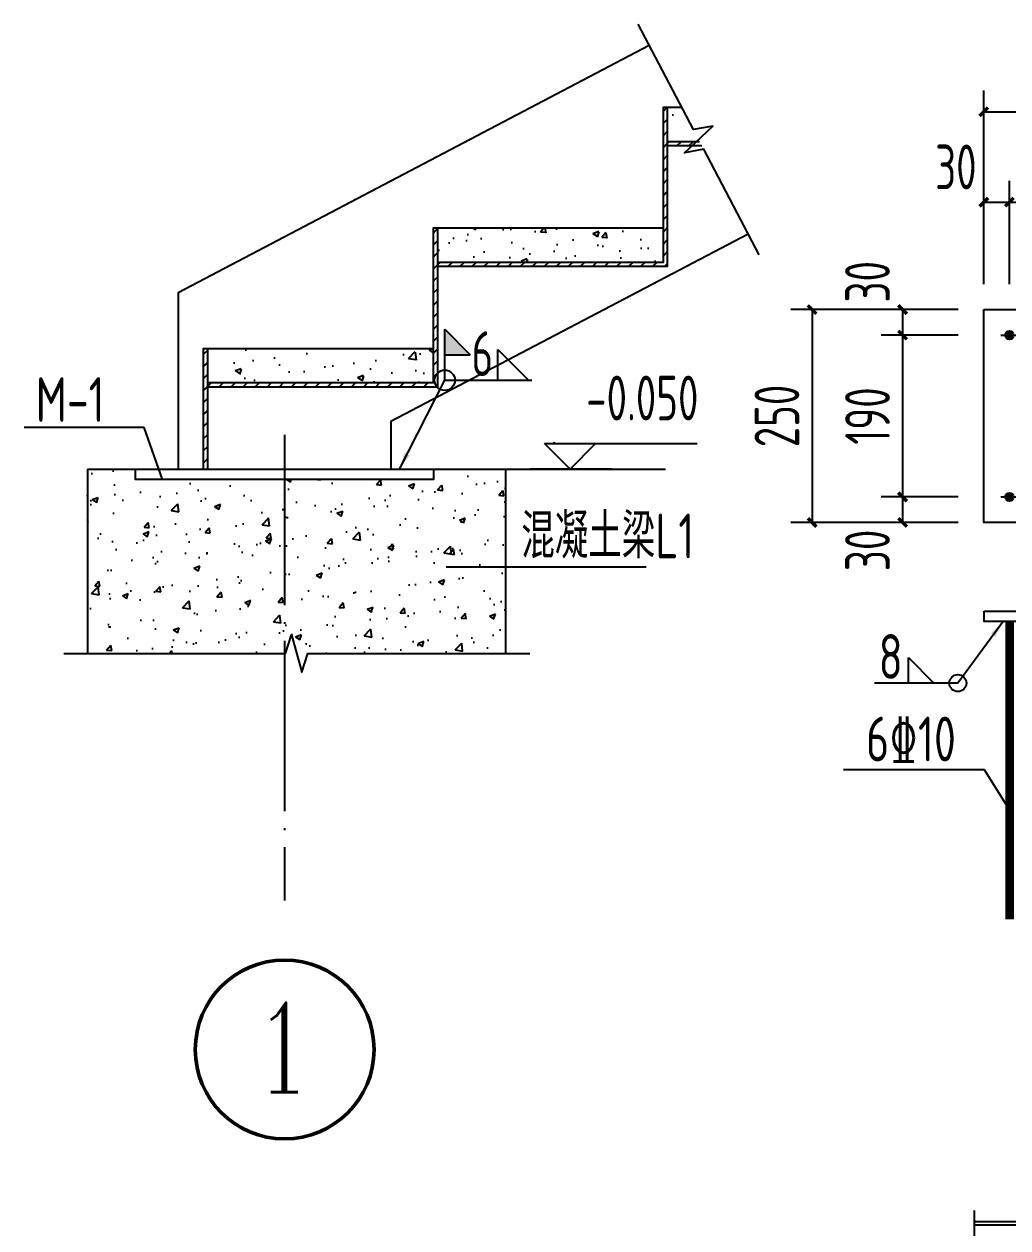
# Model space of a CAD drawing. Extents: x -138012 to 2129925, y -311560 to 0.
# Drawn here: x 1991081 to 1996858, y -165843 to -158774 of the extents above; entities that cross this region are included whole.
import ezdxf
from ezdxf.enums import TextEntityAlignment as Align

# ---------------------------------------------------------------- set-up
doc = ezdxf.new("R2010")
doc.units = 0
doc.header["$LTSCALE"] = 1000
doc.header["$MEASUREMENT"] = 0
doc.linetypes.add('DOTE', pattern=[2.42, 2, -0.2, 0.02, -0.2])
doc.layers.get('0').update_dxf_attribs({"linetype": 'CONTINUOUS'})
doc.layers.get('Defpoints').update_dxf_attribs({"linetype": 'CONTINUOUS'})
for name, color, linetype in [('COL', 2, 'CONTINUOUS'), ('DOTE', 253, 'DOTE'), ('GZ', 2, 'CONTINUOUS'), ('PUB_DIM', 3, 'CONTINUOUS'), ('TEXT', 7, 'CONTINUOUS'), ('THIN', 7, 'CONTINUOUS'), ('WELD', 7, 'CONTINUOUS'), ('梁构件', 4, 'CONTINUOUS'), ('楼梯', 3, 'CONTINUOUS')]:
    doc.layers.add(name, color=color, linetype=linetype)
doc.styles.add('COMPLEX', font='COMPLEX')
doc.styles.add('DIM_FONT', font='SIMPLEX.shx', dxfattribs={"width": 0.8})
doc.styles.get("Standard").update_dxf_attribs({"font": 'GBENOR', "bigfont": 'GBCBIG'})
doc.styles.add('TSSD_Dimension', font='tssdeng.shx', dxfattribs={"width": 0.7, "bigfont": 'hztxt.shx'})
doc.dimstyles.new('DIMN200', dxfattribs={"dimscale": 2, "dimtxt": 300, "dimasz": 100, "dimexe": 250, "dimexo": 300, "dimgap": 150, "dimtad": 1, "dimdec": 0, "dimzin": 0, "dimdsep": 46, "dimtxsty": 'DIM_FONT', "dimblk": 'ARCHTICK', "dimcen": 0.09, "dimclrt": 7, "dimazin": 2, "dimtfac": 1, "dimtdec": 0, "dimtix": 1, "dimtmove": 2, "dimatfit": 3, "dimfxl": 0, "dimtolj": 1, "dimtzin": 0, "dimarcsym": 0})
doc.dimstyles.new('TSSD_LEADER_STYLE_200.0', dxfattribs={"dimtxt": 0.18, "dimasz": 200, "dimexe": 0.18, "dimexo": 0.0625, "dimgap": 0.09, "dimtad": 0, "dimtih": 1, "dimtoh": 1, "dimdec": 4, "dimzin": 0, "dimdsep": 46, "dimtxsty": 'Standard', "dimcen": 0.09, "dimadec": 0, "dimazin": 0, "dimtfac": 1, "dimtdec": 4, "dimtofl": 0, "dimtmove": 0, "dimatfit": 3, "dimfxl": 0, "dimtolj": 1, "dimtzin": 0, "dimarcsym": 0})

# ---------------------------------------------------------------- blocks, each defined once
blk = doc.blocks.new('_Weld001')
at = {"linetype": 'ByBlock'}
blk.add_hatch(color=0, dxfattribs=at).paths.add_polyline_path([(0, 1), (0, 0.5), (0.5, 0.5)])
at = {"color": 0, "linetype": 'ByBlock'}
for p, q in [((0, 1), (0.5, 0.5)), ((0, 0), (0, 1)), ((0, 0.5), (0.5, 0.5))]:
    blk.add_line(p, q, dxfattribs=at)
blk = doc.blocks.new('_WELD003')
at = {"color": 0, "linetype": 'ByBlock'}
blk.add_circle((0, 0), 0.5, dxfattribs=at)
blk = doc.blocks.new('_WELD004')
at = {"color": 0, "linetype": 'ByBlock'}
for p, q in [((0, 1), (1, 0)), ((0, 0), (0, 1))]:
    blk.add_line(p, q, dxfattribs=at)
blk = doc.blocks.new('_ArchTick')
at = {"color": 0, "linetype": 'ByBlock', "const_width": 0.4}
blk.add_lwpolyline([(-0.5, -0.5), (0.5, 0.5)], dxfattribs=at)
blk = doc.blocks.new('*D89')
at = {"layer": 'Defpoints', "color": 0}
for p in [(1257894, -162704), (1256940, -163004), (1257894, -163004)]:
    blk.add_point(p, dxfattribs=at)
at = {"layer": 'PUB_DIM', "color": 0, "lineweight": -2}
for p, q in [((1257594, -162704), (1256690, -162704)), ((1256940, -162704), (1256940, -163004)), ((1257594, -163004), (1256690, -163004))]:
    blk.add_line(p, q, dxfattribs=at)
at = {"layer": 'PUB_DIM', "color": 0, "lineweight": -2, "xscale": 100, "yscale": 100, "zscale": 100}
for p, rotation in [((1256940, -162704), 90), ((1256940, -163004), 270)]:
    blk.add_blockref('_ArchTick', p, dxfattribs=dict(at, rotation=rotation))
at = {"layer": 'PUB_DIM', "color": 7, "insert": (1256528, -162377), "char_height": 525, "attachment_point": 5, "rotation": 90, "style": 'TSSD_Dimension'}
blk.add_mtext('\\A1;30', dxfattribs=at)
blk = doc.blocks.new('*D90')
at = {"layer": 'Defpoints', "color": 0}
for p in [(1257894, -163004), (1256940, -164904), (1257894, -164904)]:
    blk.add_point(p, dxfattribs=at)
at = {"layer": 'PUB_DIM', "color": 0, "lineweight": -2}
for p, q in [((1257594, -163004), (1256690, -163004)), ((1256940, -163004), (1256940, -164904)), ((1257594, -164904), (1256690, -164904))]:
    blk.add_line(p, q, dxfattribs=at)
at = {"layer": 'PUB_DIM', "color": 0, "lineweight": -2, "xscale": 100, "yscale": 100, "zscale": 100}
for p, rotation in [((1256940, -163004), 90), ((1256940, -164904), 270)]:
    blk.add_blockref('_ArchTick', p, dxfattribs=dict(at, rotation=rotation))
at = {"layer": 'PUB_DIM', "color": 7, "insert": (1256528, -163954), "char_height": 525, "attachment_point": 5, "rotation": 90, "style": 'TSSD_Dimension'}
blk.add_mtext('\\A1;190', dxfattribs=at)
blk = doc.blocks.new('*D91')
at = {"layer": 'Defpoints', "color": 0}
for p in [(1257894, -164904), (1256940, -165204), (1257894, -165204)]:
    blk.add_point(p, dxfattribs=at)
at = {"layer": 'PUB_DIM', "color": 0, "lineweight": -2}
for p, q in [((1257594, -164904), (1256690, -164904)), ((1256940, -164904), (1256940, -165204)), ((1257594, -165204), (1256690, -165204))]:
    blk.add_line(p, q, dxfattribs=at)
at = {"layer": 'PUB_DIM', "color": 0, "lineweight": -2, "xscale": 100, "yscale": 100, "zscale": 100}
for p, rotation in [((1256940, -164904), 90), ((1256940, -165204), 270)]:
    blk.add_blockref('_ArchTick', p, dxfattribs=dict(at, rotation=rotation))
at = {"layer": 'PUB_DIM', "color": 7, "insert": (1256528, -165532), "char_height": 525, "attachment_point": 5, "rotation": 90, "style": 'TSSD_Dimension'}
blk.add_mtext('\\A1;30', dxfattribs=at)
blk = doc.blocks.new('*D92')
at = {"layer": 'Defpoints', "color": 0}
for p in [(1258194, -161442), (1257894, -162704), (1258194, -162704)]:
    blk.add_point(p, dxfattribs=at)
at = {"layer": 'PUB_DIM', "color": 0, "lineweight": -2}
for p, q in [((1257894, -162404), (1257894, -161192)), ((1258194, -162404), (1258194, -161192)), ((1257894, -161442), (1258194, -161442))]:
    blk.add_line(p, q, dxfattribs=at)
at = {"layer": 'PUB_DIM', "color": 0, "lineweight": -2, "xscale": 100, "yscale": 100, "zscale": 100, "rotation": 180}
blk.add_blockref('_ArchTick', (1257894, -161442), dxfattribs=at)
at = {"layer": 'PUB_DIM', "color": 0, "lineweight": -2, "xscale": 100, "yscale": 100, "zscale": 100}
blk.add_blockref('_ArchTick', (1258194, -161442), dxfattribs=at)
at = {"layer": 'PUB_DIM', "color": 7, "insert": (1257566, -161029), "char_height": 525, "attachment_point": 5, "style": 'TSSD_Dimension'}
blk.add_mtext('\\A1;30', dxfattribs=at)
blk = doc.blocks.new('*D93')
at = {"layer": 'Defpoints', "color": 0}
for p in [(1259644, -161442), (1258194, -162704), (1259644, -162704)]:
    blk.add_point(p, dxfattribs=at)
at = {"layer": 'PUB_DIM', "color": 0, "lineweight": -2}
for p, q in [((1258194, -162404), (1258194, -161192)), ((1259644, -162404), (1259644, -161192)), ((1258194, -161442), (1259644, -161442))]:
    blk.add_line(p, q, dxfattribs=at)
at = {"layer": 'PUB_DIM', "color": 0, "lineweight": -2, "xscale": 100, "yscale": 100, "zscale": 100, "rotation": 180}
blk.add_blockref('_ArchTick', (1258194, -161442), dxfattribs=at)
at = {"layer": 'PUB_DIM', "color": 0, "lineweight": -2, "xscale": 100, "yscale": 100, "zscale": 100}
blk.add_blockref('_ArchTick', (1259644, -161442), dxfattribs=at)
at = {"layer": 'PUB_DIM', "color": 7, "insert": (1258919, -161029), "char_height": 525, "attachment_point": 5, "style": 'TSSD_Dimension'}
blk.add_mtext('\\A1;145', dxfattribs=at)
blk = doc.blocks.new('*D96')
at = {"layer": 'Defpoints', "color": 0}
for p in [(1261394, -160381), (1257894, -162704), (1261394, -162704)]:
    blk.add_point(p, dxfattribs=at)
at = {"layer": 'PUB_DIM', "color": 0, "lineweight": -2}
for p, q in [((1257894, -162404), (1257894, -160131)), ((1261394, -162404), (1261394, -160131)), ((1257894, -160381), (1261394, -160381))]:
    blk.add_line(p, q, dxfattribs=at)
at = {"layer": 'PUB_DIM', "color": 0, "lineweight": -2, "xscale": 100, "yscale": 100, "zscale": 100, "rotation": 180}
blk.add_blockref('_ArchTick', (1257894, -160381), dxfattribs=at)
at = {"layer": 'PUB_DIM', "color": 0, "lineweight": -2, "xscale": 100, "yscale": 100, "zscale": 100}
blk.add_blockref('_ArchTick', (1261394, -160381), dxfattribs=at)
at = {"layer": 'PUB_DIM', "color": 7, "insert": (1259644, -159969), "char_height": 525, "attachment_point": 5, "style": 'TSSD_Dimension'}
blk.add_mtext('\\A1;350', dxfattribs=at)
blk = doc.blocks.new('*D97')
at = {"layer": 'Defpoints', "color": 0}
for p in [(1257894, -162704), (1255877, -165204), (1257894, -165204)]:
    blk.add_point(p, dxfattribs=at)
at = {"layer": 'PUB_DIM', "color": 0, "lineweight": -2}
for p, q in [((1257594, -162704), (1255627, -162704)), ((1255877, -162704), (1255877, -165204)), ((1257594, -165204), (1255627, -165204))]:
    blk.add_line(p, q, dxfattribs=at)
at = {"layer": 'PUB_DIM', "color": 0, "lineweight": -2, "xscale": 100, "yscale": 100, "zscale": 100}
for p, rotation in [((1255877, -162704), 90), ((1255877, -165204), 270)]:
    blk.add_blockref('_ArchTick', p, dxfattribs=dict(at, rotation=rotation))
at = {"layer": 'PUB_DIM', "color": 7, "insert": (1255464, -163954), "char_height": 525, "attachment_point": 5, "rotation": 90, "style": 'TSSD_Dimension'}
blk.add_mtext('\\A1;250', dxfattribs=at)
blk = doc.blocks.new('详图符号')
at = {"layer": 'TEXT', "lineweight": 50}
blk.add_circle((0, 0), 7, dxfattribs=at)
at = {"layer": 'TEXT', "lineweight": 0, "style": 'COMPLEX', "width": 1.555556}
blk.add_attdef('5', text='', height=7, dxfattribs=at).set_placement((-2.197, -3.341), (2.469, -3.341), align=Align.FIT)
blk = doc.blocks.new('645634564564563456')
at = {"layer": 'COL', "color": 7}
for p, q in [((-153869.98, 200850.175), (-154907.254, 200850.175)), ((-153863.156, 200810.175), (-154907.254, 200810.175))]:
    blk.add_line(p, q, dxfattribs=at)
at = {"layer": 'THIN', "color": 7}
blk.add_line((-154907.254, 200983.508), (-154907.254, 200676.842), dxfattribs=at)
blk = doc.blocks.new('6435634565342456')
at = {"layer": 'GZ'}
h = blk.add_hatch(color=256, dxfattribs=at)
h.paths.add_polyline_path([(1258193.9, -162954.4, 0.4142136), (1258143.9, -163004.4), (1258193.9, -163004.4)])
h.paths.add_polyline_path([(1258193.9, -163004.4), (1258243.9, -163004.4, 0.4142136), (1258193.9, -162954.4)])
h.paths.add_polyline_path([(1258193.9, -163004.4), (1258143.9, -163004.4, 0.4142136), (1258193.9, -163054.4)])
h.paths.add_polyline_path([(1258193.9, -163054.4, 0.4142136), (1258243.9, -163004.4), (1258193.9, -163004.4)])
h = blk.add_hatch(dxfattribs=at)
h.set_pattern_fill('AR-CONC', color=256, scale=100, style=0)
h.set_pattern_definition([(50, (490669.6, 390640.15), (717.2602, -62.75213), [75, -825]), (355, (490669.6, 390640.15), (-138.75133, 752.19213), [60, -660]), (100.4514, (490729.36, 390634.9), (578.5094, 689.43954), [63.7402, -701.1421]), (46.1842, (490669.6, 390840.15), (1067.24105, -165.519), [112.5, -1237.5]), (96.6356, (490758.5, 390826.4), (934.6627, 974.1179), [95.6103, -1051.713]), (351.1842, (490669.6, 390840.1), (934.662, 974.1186), [90, -990]), (21, (490769.6, 390790.15), (596.90705, -402.6189), [75, -825]), (326, (490769.6, 390790.15), (243.31533, 725.15005), [60, -660]), (71.4514, (490819.3, 390756.6), (840.22263, 322.5305), [63.7402, -701.1421]), (37.5, (490669.6, 390640.15), (12.159855, 332.893854), [0, -652, 0, -670, 0, -662.5]), (7.5, (490669.6, 390640.15), (263.06954, 394.41171), [0, -382, 0, -637, 0, -252.5]), (327.5, (490446.6, 390640.15), (533.822436, -22.55487), [0, -250, 0, -780, 0, -1035]), (317.5, (490346.6, 390640.15), (583.18617, 100.10498), [0, -325, 0, -518, 0, -735])])
h.paths.add_polyline_path([(1247930.8, -164698.6), (1247930.8, -164578.6), (1247367.7, -164578.6), (1247367.7, -166743.1), (1249694.3, -166743.1), (1249764.3, -166523.1), (1249824.3, -166743.1), (1252280.9, -166743.1), (1252280.9, -164578.6), (1251430.8, -164578.6), (1251430.8, -164698.6)])
h = blk.add_hatch(color=256, dxfattribs=at)
h.paths.add_polyline_path([(1258193.9, -164854.4, 0.4142136), (1258143.9, -164904.4), (1258193.9, -164904.4)])
h.paths.add_polyline_path([(1258193.9, -164904.4), (1258243.9, -164904.4, 0.4142136), (1258193.9, -164854.4)])
h.paths.add_polyline_path([(1258193.9, -164904.4), (1258143.9, -164904.4, 0.4142136), (1258193.9, -164954.4)])
h.paths.add_polyline_path([(1258193.9, -164954.4, 0.4142136), (1258243.9, -164904.4), (1258193.9, -164904.4)])
at = {"layer": '楼梯'}
h = blk.add_hatch(dxfattribs=at)
h.set_pattern_fill('LINE', color=4, scale=800, angle=45, style=0)
h.set_pattern_definition([(45, (-8880421.83, -6511030.32), (-70.7106781, 70.7106781), [])])
h.paths.add_polyline_path([(1248780.8, -163612), (1248780.8, -163162), (1248730.8, -163162), (1248730.8, -164578.6), (1248780.8, -164578.6)])
h.paths.add_polyline_path([(1251480.8, -162195.3), (1251480.8, -161745.3), (1251430.8, -161745.3), (1251430.8, -163162), (1251430.8, -163562), (1248780.8, -163562), (1248780.8, -163612), (1251480.8, -163612)])
h.paths.add_polyline_path([(1254180.8, -160778.6), (1254180.8, -160328.6), (1254130.8, -160328.6), (1254130.8, -161745.3), (1254130.8, -162145.3), (1251480.8, -162145.3), (1251480.8, -162195.3), (1254180.8, -162195.3)])
h.paths.add_polyline_path([(1254582.4, -160778.6), (1254556.1, -160728.6), (1254180.8, -160728.6), (1254180.8, -160778.6)])
h = blk.add_hatch(dxfattribs=at)
h.set_pattern_fill('AR-CONC', color=4, scale=100, style=0)
h.set_pattern_definition([(50, (-8880421.8, -6511030.3), (717.260183, -62.752135), [75, -825]), (355, (-8880421.8, -6511030.3), (-138.751334, 752.192134), [60, -660]), (100.4514, (-8880362.06, -6511035.55), (578.50938, 689.439542), [63.74019, -701.14211]), (46.1842, (-8880421.8, -6510830.3), (1067.24105, -165.519014), [112.5, -1237.5]), (96.6356, (-8880332.9, -6510844.1), (934.66271, 974.11787), [95.61029, -1051.713]), (351.1842, (-8880421.8, -6510830.3), (934.66195, 974.1186), [90, -990]), (21, (-8880321.8, -6510880.3), (596.907052, -402.61889), [75, -825]), (326, (-8880321.8, -6510880.3), (243.31533, 725.150045), [60, -660]), (71.4514, (-8880272.1, -6510913.9), (840.22263, 322.530497), [63.74019, -701.14211]), (37.5, (-8880421.83, -6511030.32), (12.1598553, 332.893854), [0, -652, 0, -670, 0, -662.5]), (7.5, (-8880421.83, -6511030.32), (263.069537, 394.411712), [0, -382, 0, -637, 0, -252.5]), (327.5, (-8880644.83, -6511030.32), (533.822436, -22.554872), [0, -250, 0, -780, 0, -1035]), (317.5, (-8880744.83, -6511030.32), (583.18617, 100.104982), [0, -325, 0, -518, 0, -735])])
h.paths.add_polyline_path([(1251430.8, -163162), (1248780.8, -163162), (1248780.8, -163562), (1251430.8, -163562)])
h.paths.add_polyline_path([(1254130.8, -161745.3), (1251480.8, -161745.3), (1251480.8, -162145.3), (1254130.8, -162145.3)])
h.paths.add_polyline_path([(1254556.1, -160728.6), (1254346.3, -160328.6), (1254180.8, -160328.6), (1254180.8, -160728.6)])
at = {"layer": 'DOTE', "color": 8}
for p, q in [((1249680.8, -164176.1), (1249680.8, -169645.1)), ((1248115.5, -164578.6), (1254156.1, -164578.6))]:
    blk.add_line(p, q, dxfattribs=at)
at = {"layer": 'GZ'}
for p, q in [((1258093.9, -163004.4), (1258293.9, -163004.4)), ((1247367.7, -164578.6), (1253083.4, -164578.6)), ((1247367.7, -164578.6), (1247367.7, -166743.1)), ((1252280.9, -166743.1), (1252280.9, -164578.6)), ((1258093.9, -164904.4), (1258293.9, -164904.4))]:
    blk.add_line(p, q, dxfattribs=at)
for points in [[(1257893.9, -162704.4), (1261393.9, -162704.4), (1261393.9, -165204.4), (1257893.9, -165204.4)], [(1247930.8, -164578.6), (1251430.8, -164578.6), (1251430.8, -164698.6), (1247930.8, -164698.6)], [(1257896.8, -166246.7), (1261396.8, -166246.7), (1261396.8, -166366.7), (1257896.8, -166366.7)]]:
    blk.add_lwpolyline(points, close=True, dxfattribs=at)
at = {"layer": 'GZ', "const_width": 100}
blk.add_lwpolyline([(1258196.8, -166366.7), (1258196.8, -169866.7)], dxfattribs=at)
at = {"layer": 'GZ'}
for centre in [(1258193.9, -163004.4), (1258193.9, -164904.4)]:
    blk.add_circle(centre, 50, dxfattribs=at)
at = {"layer": 'TEXT', "color": 0, "linetype": 'ByBlock'}
for p, q in [((1248033.4, -164087.1), (1246622.6, -164087.1)), ((1248247.9, -164698.6), (1248033.4, -164087.1)), ((1253930, -165728.4), (1251579.3, -165728.4)), ((1257901.9, -168110), (1256246.1, -168110)), ((1258189.1, -168567), (1257901.9, -168110))]:
    blk.add_line(p, q, dxfattribs=at)
at = {"layer": 'THIN'}
for p, q in [((1253034.5, -164578.6), (1252734.5, -164278.6)), ((1252734.5, -164278.6), (1253334.5, -164278.6)), ((1252783.4, -164278.6), (1253383.4, -164278.6)), ((1253034.5, -164578.6), (1253334.5, -164278.6)), ((1253334.5, -164278.6), (1254493.4, -164278.6)), ((1253383.4, -164278.6), (1254528.3, -164278.6)), ((1253521.8, -164578.6), (1252566.1, -164578.6)), ((1252700.3, -164578.6), (1253762.8, -164578.6))]:
    blk.add_line(p, q, dxfattribs=at)
for points in [[(1255255.1, -162060.8), (1254604.6, -160821), (1254377.3, -160861.3), (1254711.2, -160550.6), (1254483.8, -160590.8), (1253833.4, -159351.1)], [(1247087.7, -166743.1), (1249694.3, -166743.1), (1249764.3, -166523.1), (1249884.3, -166963.1), (1249954.3, -166743.1), (1252560.9, -166743.1)]]:
    blk.add_lwpolyline(points, dxfattribs=at)
at = {"layer": 'WELD'}
for p, q in [((1251563.3, -163534), (1252585.2, -163534)), ((1257588.8, -167091.2), (1256608.5, -167091.2))]:
    blk.add_line(p, q, dxfattribs=at)
at = {"layer": '楼梯', "linetype": 'ByBlock'}
for p, q in [((1248430.8, -162502), (1253963.5, -159599)), ((1248430.8, -162502), (1248430.8, -164578.6)), ((1250930.8, -164013.5), (1250930.8, -164578.6))]:
    blk.add_line(p, q, dxfattribs=at)
at = {"layer": '楼梯'}
for p, q in [((1254180.8, -160778.6), (1254180.8, -160328.6)), ((1250930.8, -164013.5), (1255125, -161812.8)), ((1251480.8, -162195.3), (1251480.8, -161745.3)), ((1248780.8, -163612), (1248780.8, -163162))]:
    blk.add_line(p, q, dxfattribs=at)
at = {"layer": '楼梯', "linetype": 'ByBlock'}
for points in [[(1248730.8, -164578.6), (1248730.8, -163162), (1251430.8, -163162), (1251430.8, -161745.3), (1254130.8, -161745.3), (1254130.8, -160328.6), (1254346.3, -160328.6)], [(1251480.8, -162145.3), (1254130.8, -162145.3), (1254130.8, -160728.6)], [(1248780.8, -164578.6), (1248780.8, -163612), (1251480.8, -163612), (1251480.8, -162195.3), (1254180.8, -162195.3), (1254180.8, -160778.6), (1254582.4, -160778.6)], [(1248780.8, -163562), (1251430.8, -163562), (1251430.8, -162145.3)]]:
    blk.add_lwpolyline(points, dxfattribs=at)
at = {"layer": '楼梯'}
blk.add_lwpolyline([(1254180.8, -160728.6), (1254556.1, -160728.6)], dxfattribs=at)
blk.add_point((1252850, -164270.3), dxfattribs=at)
ref = blk.add_blockref('详图符号', (1249682.8, -171393.9), dxfattribs=dict(xscale=-150, yscale=150, zscale=150))
ref.add_attrib('5', '1', dxfattribs={"layer": 'TEXT', "lineweight": 0, "height": 1050, "style": 'COMPLEX', "width": 1.555556}).set_placement((1249312.4, -171895.1), (1250012.4, -171895.1), align=Align.FIT)
at = {"layer": 'WELD'}
for name, p, xscale, yscale, zscale in [('_Weld001', (1251563.3, -163534), 600, 600, 600), ('_WELD004', (1252185.2, -163534), 360, 360, 360), ('_WELD003', (1251563.3, -163534), 240, 240, 240), ('_WELD004', (1257008.5, -167091.2), 300, 300, 300), ('_WELD003', (1257588.8, -167091.2), 200, 200, 200)]:
    blk.add_blockref(name, p, dxfattribs=dict(at, xscale=xscale, yscale=yscale, zscale=zscale))
at = {"layer": 'TEXT', "color": 0, "linetype": 'ByBlock', "style": 'TSSD_Dimension', "width": 0.75}
for s, p in [('M-1', (1246759.3, -164022.8)), ('混凝土梁L1', (1252461.1, -165625.6))]:
    blk.add_text(s, height=525, dxfattribs=at).set_placement(p)
at = {"layer": 'TEXT', "style": 'TSSD_Dimension', "width": 0.75}
for s, p in [('8', (1256658.5, -167041.2)), ('6%%13210', (1256511.3, -168009.8))]:
    blk.add_text(s, height=525, dxfattribs=at).set_placement(p)
at = {"layer": 'THIN', "style": 'TSSD_Dimension', "width": 0.7}
blk.add_text('6', height=525, dxfattribs=at).set_placement((1251878.2, -163484))
blk.add_text('-0.050', height=525, dxfattribs=at).set_placement((1254542.7, -164162.7), align=Align.BOTTOM_RIGHT)
at = {"layer": 'PUB_DIM'}
for base, p1, p2, text, picture, middle in [((1261393.9, -160381.2), (1257893.9, -162704.4), (1261393.9, -162704.4), '350', '*D96', (1259643.9, -159968.7)), ((1259643.9, -161441.5), (1258193.9, -162704.4), (1259643.9, -162704.4), '145', '*D93', (1258918.9, -161029))]:
    dim = blk.add_linear_dim(base=base, p1=p1, p2=p2, text=text, dimstyle='DIMN200', override={"dimscale": 1, "dimtxt": 525, "dimlfac": 0.5, "dimtxsty": 'TSSD_Dimension'}, dxfattribs=at)
    dim.commit()
    dim.dimension.update_dxf_attribs({"geometry": picture, "text_midpoint": middle})
dim = blk.add_linear_dim(base=(1258193.9, -161441.5), p1=(1257893.9, -162704.4), p2=(1258193.9, -162704.4), text='30', dimstyle='DIMN200', override={"dimscale": 1, "dimtxt": 525, "dimlfac": 0.5, "dimtxsty": 'TSSD_Dimension'}, dxfattribs=at)
dim.commit()
dim.dimension.update_dxf_attribs({"geometry": '*D92', "text_midpoint": (1257566.5, -161029), "dimtype": 128})
for base, p1, p2, picture, middle in [((1256940.3, -163004.4), (1257893.9, -162704.4), (1257893.9, -163004.4), '*D89', (1256527.8, -162376.9)), ((1256940.3, -165204.4), (1257893.9, -164904.4), (1257893.9, -165204.4), '*D91', (1256527.8, -165531.8))]:
    dim = blk.add_linear_dim(base=base, p1=p1, p2=p2, angle=90, text='30', dimstyle='DIMN200', override={"dimscale": 1, "dimtxt": 525, "dimlfac": 0.5, "dimtxsty": 'TSSD_Dimension'}, dxfattribs=at)
    dim.commit()
    dim.dimension.update_dxf_attribs({"geometry": picture, "text_midpoint": middle, "dimtype": 128})
for base, p1, p2, text, picture, middle in [((1255876.5, -165204.4), (1257893.9, -162704.4), (1257893.9, -165204.4), '250', '*D97', (1255464, -163954.4)), ((1256940.3, -164904.4), (1257893.9, -163004.4), (1257893.9, -164904.4), '190', '*D90', (1256527.8, -163954.4))]:
    dim = blk.add_linear_dim(base=base, p1=p1, p2=p2, angle=90, text=text, dimstyle='DIMN200', override={"dimscale": 1, "dimtxt": 525, "dimlfac": 0.5, "dimtxsty": 'TSSD_Dimension'}, dxfattribs=at)
    dim.commit()
    dim.dimension.update_dxf_attribs({"geometry": picture, "text_midpoint": middle})
at = {"layer": 'WELD'}
for points in [[(1251030.8, -164578.6), (1251563.3, -163534)], [(1258120.6, -166366.7), (1257588.8, -167091.2)]]:
    blk.add_leader(points, dimstyle='TSSD_LEADER_STYLE_200.0', dxfattribs=at)

msp = doc.modelspace()

# ---------------------------------------------------------------- block references
at = {"layer": '梁构件', "xscale": 0.5, "yscale": 0.5, "zscale": 0.5}
msp.add_blockref('6435634565342456', (1367769.597, -79098.589), dxfattribs=at)
at = {"layer": '梁构件', "linetype": 'DOTE', "xscale": 0.5, "yscale": 0.5, "zscale": 0.5}
msp.add_blockref('645634564564563456', (2074113.391, -266232.734), dxfattribs=at)

doc.saveas('drawing.dxf')
